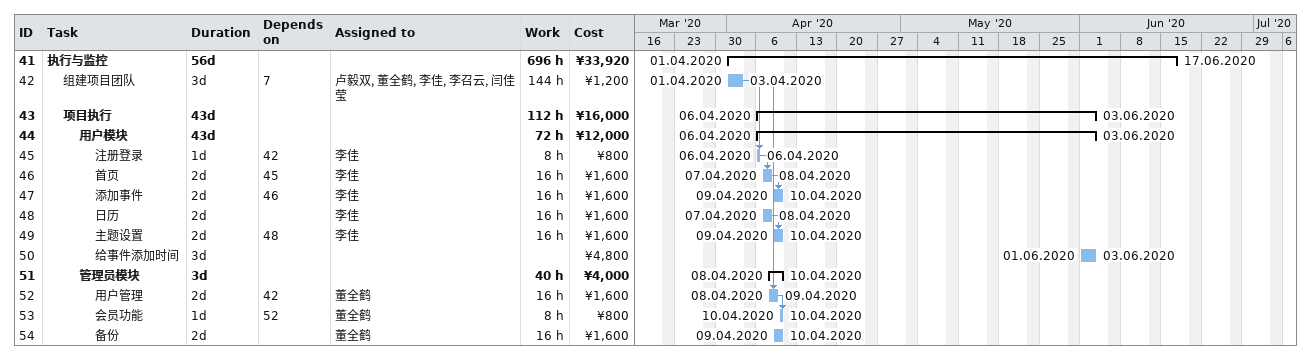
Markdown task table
| ID | Level | Task | Duration | Start | Finish | Predecessors | Resources | Work (h) | Cost (¥) |
|---|---|---|---|---|---|---|---|---|---|
| 41 | 1 | **执行与监控** | 56d | 2020-04-01 | 2020-06-17 |  |  | 696 | 33920 |
| 42 | 2 | 组建项目团队 | 3d | 2020-04-01 | 2020-04-03 | 7 | 卢毅双, 董全鹤, 李佳, 李召云, 闫佳莹 | 144 | 1200 |
| 43 | 2 | **项目执行** | 43d | 2020-04-06 | 2020-06-03 |  |  | 112 | 16000 |
| 44 | 3 | **用户模块** | 43d | 2020-04-06 | 2020-06-03 |  |  | 72 | 12000 |
| 45 | 4 | 注册登录 | 1d | 2020-04-06 | 2020-04-06 | 42 | 李佳 | 8 | 800 |
| 46 | 4 | 首页 | 2d | 2020-04-07 | 2020-04-08 | 45 | 李佳 | 16 | 1600 |
| 47 | 4 | 添加事件 | 2d | 2020-04-09 | 2020-04-10 | 46 | 李佳 | 16 | 1600 |
| 48 | 4 | 日历 | 2d | 2020-04-07 | 2020-04-08 |  | 李佳 | 16 | 1600 |
| 49 | 4 | 主题设置 | 2d | 2020-04-09 | 2020-04-10 | 48 | 李佳 | 16 | 1600 |
| 50 | 4 | 给事件添加时间 | 3d | 2020-06-01 | 2020-06-03 |  |  |  | 4800 |
| 51 | 3 | **管理员模块** | 3d | 2020-04-08 | 2020-04-10 |  |  | 40 | 4000 |
| 52 | 4 | 用户管理 | 2d | 2020-04-08 | 2020-04-09 | 42 | 董全鹤 | 16 | 1600 |
| 53 | 4 | 会员功能 | 1d | 2020-04-10 | 2020-04-10 | 52 | 董全鹤 | 8 | 800 |
| 54 | 4 | 备份 | 2d | 2020-04-09 | 2020-04-10 |  | 董全鹤 | 16 | 1600 |
